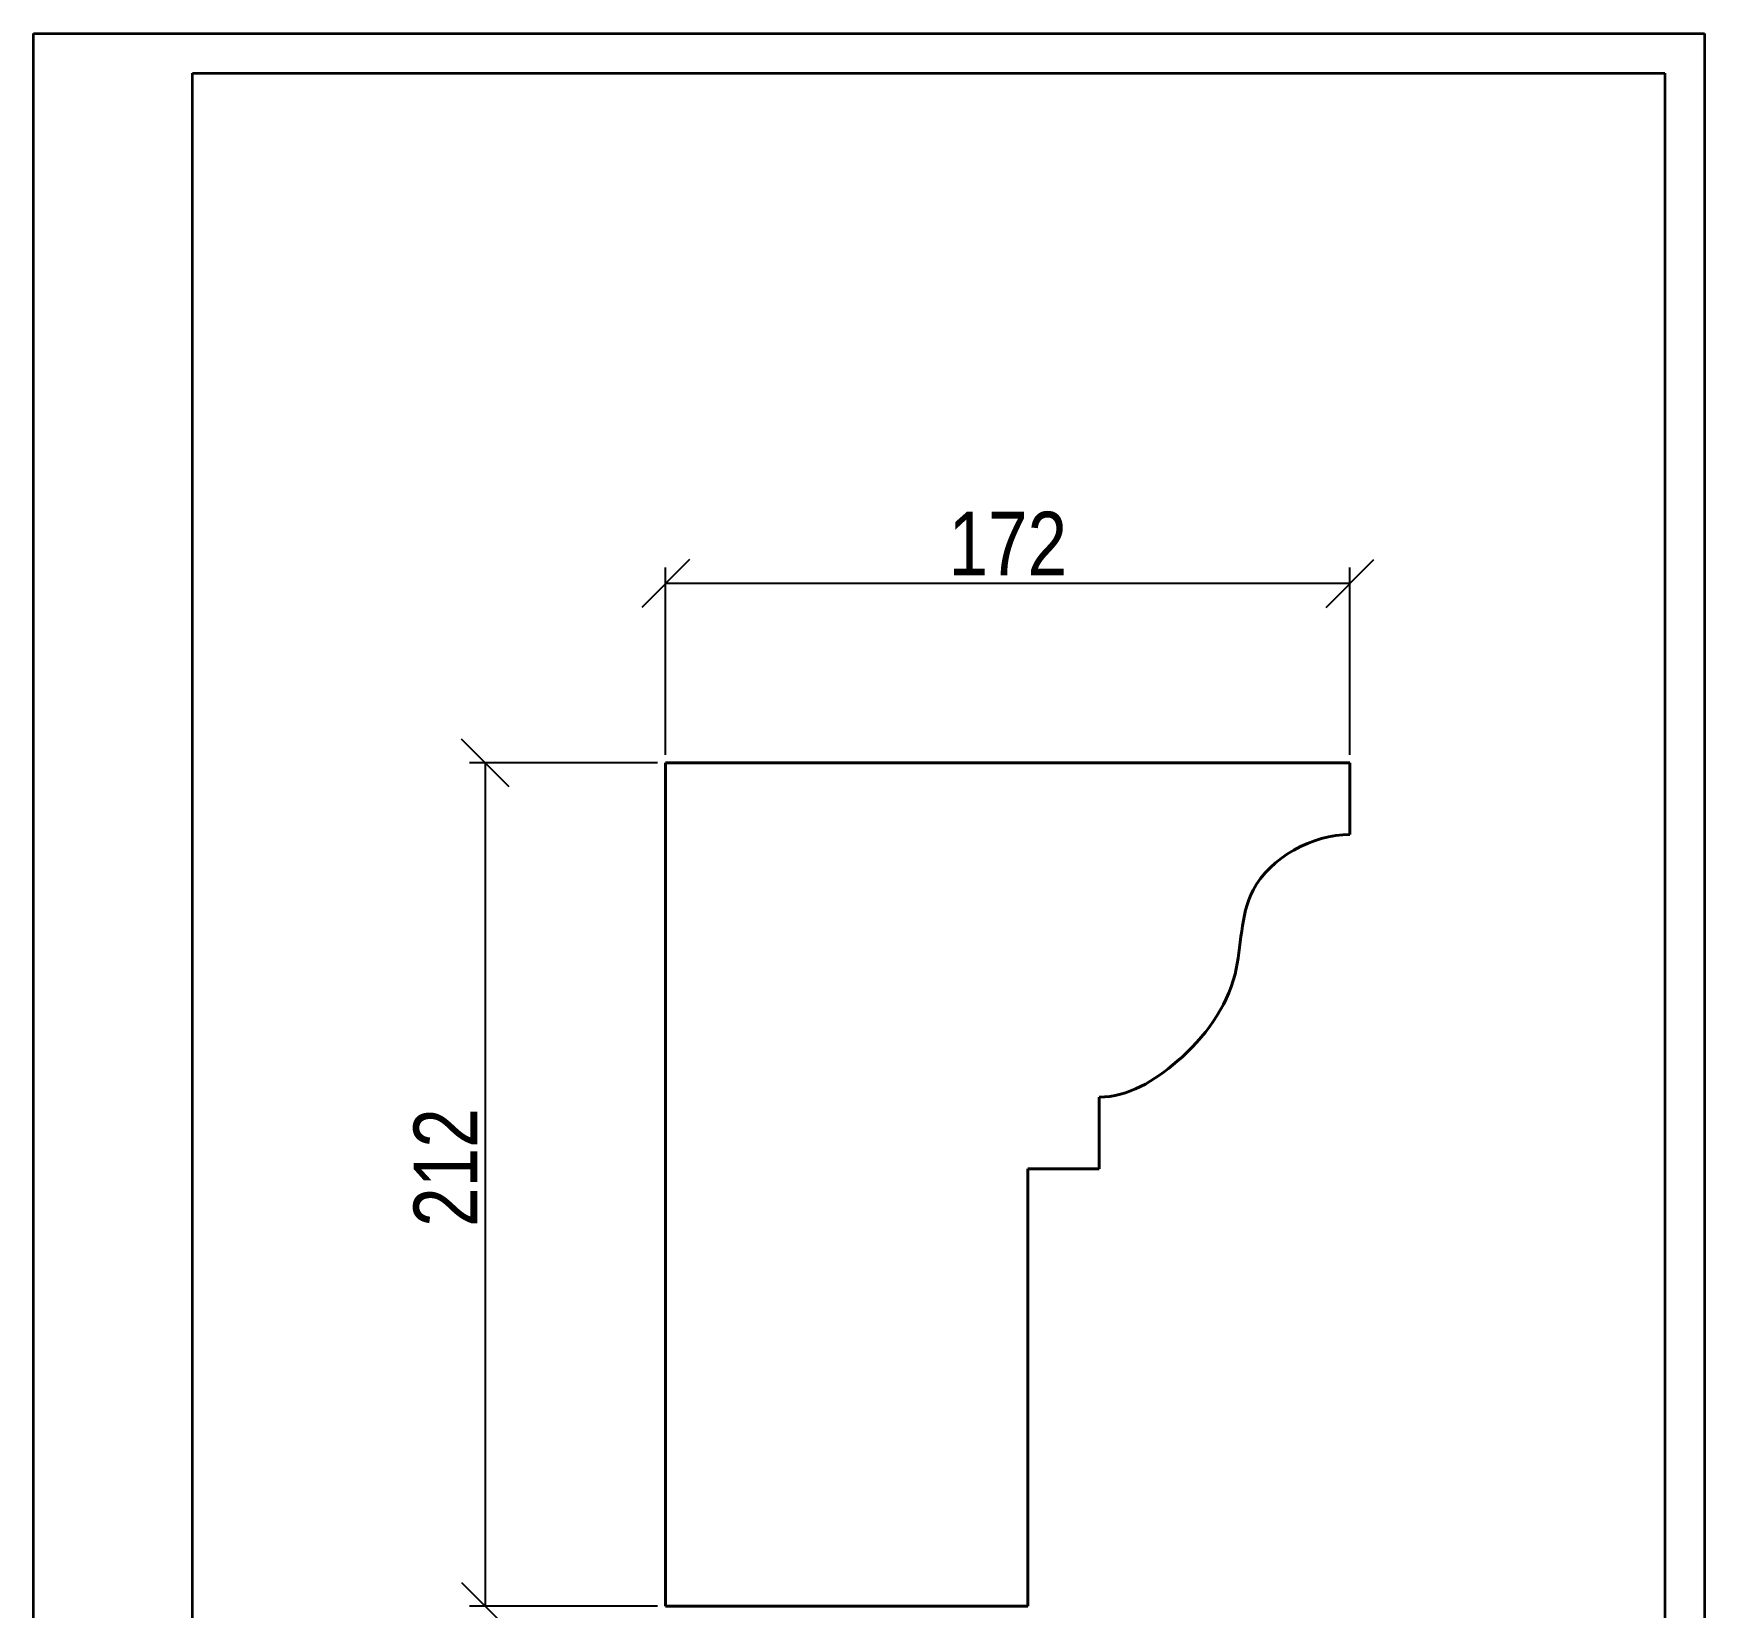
# Model space of a CAD drawing. Header units: millimetres. Extents: x 0 to 420, y 0 to 594.
# Drawn here: x 0 to 420, y 198.3 to 594 of the extents above; entities that cross this region are included whole.
import ezdxf

# ---------------------------------------------------------------- set-up
doc = ezdxf.new("R2010")
doc.units = ezdxf.units.MM
doc.layers.get('0').update_dxf_attribs({"lineweight": 35})
doc.layers.add('архио', color=252, linetype='Continuous', lineweight=40)
doc.layers.add('Размеры', color=5, linetype='Continuous', lineweight=9)
doc.styles.add('Размер', font='ARIAL.TTF', dxfattribs={"width": 0.8})
doc.dimstyles.new('M 1-1_h16_(M 1-4)', dxfattribs={"dimtxt": 16, "dimasz": 12, "dimexe": 4, "dimexo": 2, "dimgap": 2, "dimtad": 1, "dimdec": 0, "dimtxsty": 'Размер', "dimblk": 'OBLIQUE', "dimcen": 2.5, "dimadec": 0, "dimazin": 0, "dimtfac": 1, "dimtdec": 0, "dimtmove": 0, "dimatfit": 3, "dimfxl": 0, "dimarcsym": 0})

# ---------------------------------------------------------------- blocks, each defined once
blk = doc.blocks.new('A$C49AA496E')
for p, q in [((-5.684341886080801e-14, -2.788019628496841e-07), (-5.684341886080801e-14, 296.999999721198)), ((-5.684341886080801e-14, 296.999999721198), (210, 296.999999721198)), ((210, 296.999999721198), (210, -2.788019628496841e-07)), ((20, 4.999999721198037), (20, 291.999999721198)), ((20, 291.999999721198), (205, 291.9999997211971)), ((205, 291.999999721198), (205, 4.999999721198037))]:
    blk.add_line(p, q)
blk = doc.blocks.new('_Oblique')
at = {"color": 0, "linetype": 'ByBlock', "lineweight": -2}
blk.add_line((-0.5, -0.5), (0.5, 0.5), dxfattribs=at)
blk = doc.blocks.new('*D176')
at = {"layer": 'Defpoints', "color": 0}
for p in [(158.8775876534964, 455.7274372145566), (158.8775876534964, 410.6401953806198), (330.8775876534964, 410.6401953806198)]:
    blk.add_point(p, dxfattribs=at)
at = {"layer": 'Размеры', "color": 0, "lineweight": -2}
for p, q in [((158.8775876534964, 412.6401953806198), (158.8775876534964, 459.7274372145566)), ((330.8775876534964, 412.6401953806198), (330.8775876534964, 459.7274372145566)), ((330.8775876534964, 455.7274372145566), (158.8775876534964, 455.7274372145566))]:
    blk.add_line(p, q, dxfattribs=at)
at = {"layer": 'Размеры', "color": 0, "lineweight": -2, "xscale": 12, "yscale": 12, "zscale": 12, "rotation": 180}
blk.add_blockref('_Oblique', (158.8775876534964, 455.7274372145566), dxfattribs=at)
at = {"layer": 'Размеры', "color": 0, "lineweight": -2, "xscale": 12, "yscale": 12, "zscale": 12}
blk.add_blockref('_Oblique', (330.8775876534964, 455.7274372145566), dxfattribs=at)
at = {"layer": 'Размеры', "color": 0, "insert": (244.8775876535001, 465.7601793700819), "char_height": 16, "attachment_point": 5, "style": 'Размер'}
blk.add_mtext('172', dxfattribs=at)
blk = doc.blocks.new('*D177')
at = {"layer": 'Defpoints', "color": 0}
for p in [(113.5776358035419, 410.6401953806199), (158.8775876534964, 410.6401953806198), (158.8775876534964, 198.6401953806198)]:
    blk.add_point(p, dxfattribs=at)
at = {"layer": 'Размеры', "color": 0, "lineweight": -2}
for p, q in [((156.8775876534964, 410.6401953806198), (109.5776358035419, 410.6401953806199)), ((113.5776358035419, 198.6401953806198), (113.5776358035419, 410.6401953806199)), ((156.8775876534964, 198.6401953806198), (109.5776358035419, 198.6401953806198))]:
    blk.add_line(p, q, dxfattribs=at)
at = {"layer": 'Размеры', "color": 0, "lineweight": -2, "xscale": 12, "yscale": 12, "zscale": 12}
for p, rotation in [((113.5776358035419, 410.6401953806199), 90), ((113.5776358035419, 198.6401953806198), 270)]:
    blk.add_blockref('_Oblique', p, dxfattribs=dict(at, rotation=rotation))
at = {"layer": 'Размеры', "color": 0, "insert": (103.5448936480166, 308.927450951669), "char_height": 16, "attachment_point": 5, "rotation": 90, "style": 'Размер'}
blk.add_mtext('212', dxfattribs=at)

msp = doc.modelspace()

# ---------------------------------------------------------------- linework, layer by layer
at = {"layer": 'архио'}
for p, q in [((330.8775876535037, 410.6401953806198), (158.8775876534964, 410.6401953806198)), ((330.8775876535037, 410.6401953806198), (158.8775876534964, 410.6401953806198)), ((158.8775876534964, 410.6401953806198), (158.8775876534964, 198.6401953806217)), ((330.8775876535037, 410.6401953806198), (330.8775876535037, 392.640195380618)), ((267.8775876534928, 308.6401953806217), (267.8775876534928, 326.6401953806235)), ((267.8775876534928, 308.6401953806217), (249.8775876535001, 308.6401953806217)), ((249.8775876535001, 308.6401953806217), (249.8775876535001, 198.6401953806217)), ((249.8775876535001, 198.6401953806217), (158.8775876534964, 198.6401953806217))]:
    msp.add_line(p, q, dxfattribs=at)
at = {"layer": 'архио', "start_tangent": (-0.9999980056990962, -0.001997147423252983), "end_tangent": (-0.9999987992784396, 0.001549658568605978)}
msp.add_spline([(330.8775876534964, 392.6401953806198), (306.5139512898786, 378.6401953806198), (301.987746818344, 357.5206664112266), (287.4684967444082, 335.6401953806198), (267.8775876534964, 326.6401953806235)], degree=3, dxfattribs=at)

# ---------------------------------------------------------------- block references
at = {"xscale": 2, "yscale": 2, "zscale": 2}
msp.add_blockref('A$C49AA496E', (1.13686837721616e-13, 5.576039256993681e-07), dxfattribs=at)

# ---------------------------------------------------------------- dimensions: what is measured, and where the dimension line sits
at = {"layer": 'Размеры'}
for base, p1, angle, picture, middle in [((158.8775876534964, 455.7274372145566), (330.8775876534964, 410.6401953806198), 180, '*D176', (244.8775876535001, 455.7274372145566)), ((113.5776358035419, 410.6401953806199), (158.8775876534964, 198.6401953806198), 90, '*D177', (113.5776358035419, 308.927450951669))]:
    dim = msp.add_linear_dim(base=base, p1=p1, p2=(158.8775876534964, 410.6401953806198), angle=angle, dimstyle='M 1-1_h16_(M 1-4)', dxfattribs=at)
    dim.commit()
    dim.dimension.update_dxf_attribs({"geometry": picture, "text_midpoint": middle, "dimtype": 160})

doc.saveas('drawing.dxf')
